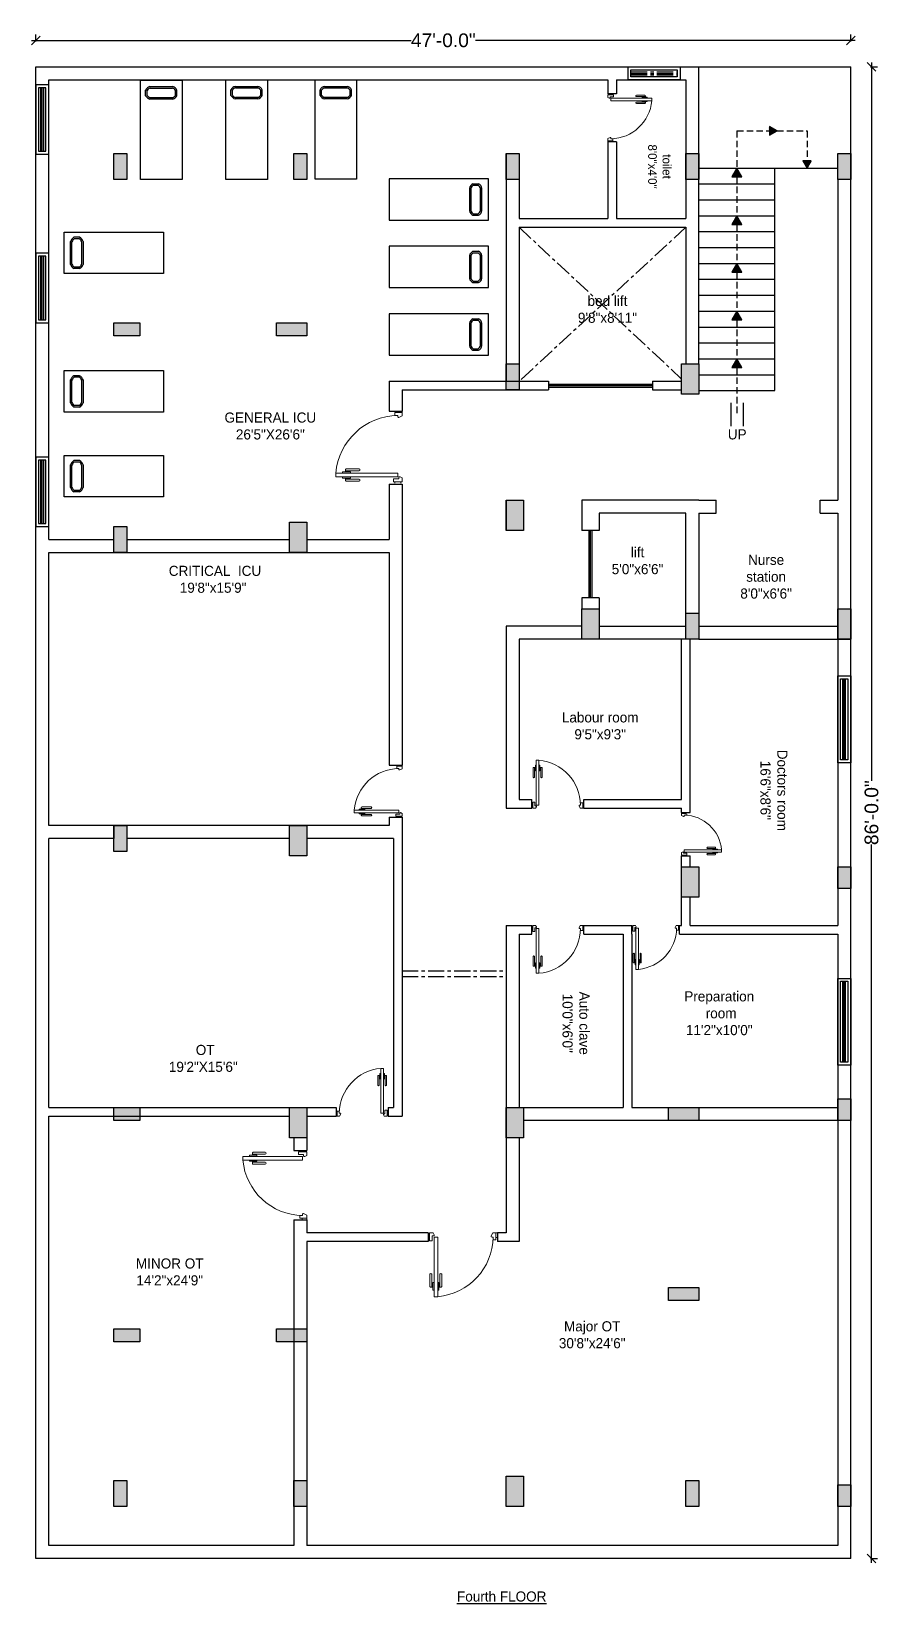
# Model space of a CAD drawing. Header units: inches. Extents: x 204954 to 440946, y -300749 to -143756.
# Drawn here: x 210505 to 211093, y -145062 to -143974 of the extents above; entities that cross this region are included whole.
import ezdxf

# ---------------------------------------------------------------- set-up
doc = ezdxf.new("R2010")
doc.units = ezdxf.units.IN
doc.header["$LTSCALE"] = 9
doc.header["$MEASUREMENT"] = 0
doc.linetypes.add('CENTER', pattern=[2, 1.25, -0.25, 0.25, -0.25])
doc.linetypes.add('DASHED', pattern=[0.75, 0.5, -0.25])
doc.layers.get('Defpoints').update_dxf_attribs({"lineweight": 0})
doc.layers.add('beam framing', color=91, linetype='Continuous')
for name, color, linetype, lineweight in [('COLUMNS', 1, 'Continuous', 30), ('PUERTAS', 40, 'Continuous', 15), ('PUERTAS MADERA', 37, 'Continuous', 13)]:
    doc.layers.add(name, color=color, linetype=linetype, lineweight=lineweight)
doc.layers.add('Hatch', color=7, linetype='Continuous', lineweight=15, true_color=0xa3a3a3)
doc.styles.add('outer', font='arial.ttf', dxfattribs={"height": 24})
doc.styles.add('SST1', font='arial.ttf', dxfattribs={"height": 9.5})
doc.dimstyles.new('DIMA-1', dxfattribs={"dimtxt": 9.5, "dimasz": 6, "dimexe": 4, "dimexo": 4, "dimgap": 0.25, "dimtad": 0, "dimdec": 1, "dimzin": 3, "dimdsep": 46, "dimlunit": 4, "dimtxsty": 'SST1', "dimblk1": 'OBLIQUE', "dimblk2": 'OBLIQUE', "dimsah": 1, "dimcen": 0, "dimdle": 3, "dimclrd": 3, "dimclre": 3, "dimclrt": 7, "dimadec": 0, "dimazin": 0, "dimtfac": 1, "dimtdec": 1, "dimtix": 1, "dimtmove": 2, "dimatfit": 3, "dimfxl": 4, "dimfxlon": 1, "dimtolj": 1, "dimtzin": 3, "dimarcsym": 0})

# ---------------------------------------------------------------- blocks, each defined once
blk = doc.blocks.new('A$C31806C9B')
at = {"layer": 'Hatch'}
blk.add_hatch(color=256, dxfattribs=at).paths.add_polyline_path([(0, -21), (0, 0), (-12, 0), (-12, -21)])
at = {"layer": 'COLUMNS'}
blk.add_lwpolyline([(-12, 0), (0, 0), (0, -21), (-12, -21)], close=True, dxfattribs=at)
blk = doc.blocks.new('A$C00142961')
at = {"layer": 'Hatch'}
blk.add_hatch(color=256, dxfattribs=at).paths.add_polyline_path([(9, 0), (0, 0), (0, -21), (9, -21)])
at = {"layer": 'COLUMNS'}
blk.add_lwpolyline([(0, 0), (9, 0), (9, -21), (0, -21)], close=True, dxfattribs=at)
blk = doc.blocks.new('A$C5E2070FF')
at = {"layer": 'Hatch'}
blk.add_hatch(color=256, dxfattribs=at).paths.add_polyline_path([(18, -9), (18, 0), (0, 0), (0, -9)])
at = {"layer": 'COLUMNS'}
blk.add_lwpolyline([(18, 0), (18, -9), (0, -9), (0, 0)], close=True, dxfattribs=at)
blk = doc.blocks.new('A$C5D5B4CD9')
at = {"layer": 'Hatch'}
blk.add_hatch(color=256, dxfattribs=at).paths.add_polyline_path([(-9, -15), (0, -15), (0, 0), (-9, 0)])
at = {"layer": 'COLUMNS'}
blk.add_lwpolyline([(0, -15), (-9, -15), (-9, 0), (0, 0)], close=True, dxfattribs=at)
blk = doc.blocks.new('_Oblique')
at = {"color": 0, "linetype": 'ByBlock', "lineweight": -2}
blk.add_line((-0.5, -0.5), (0.5, 0.5), dxfattribs=at)
blk = doc.blocks.new('*D18')
at = {"layer": 'beam framing', "color": 3, "lineweight": -2, "transparency": 16777216}
for p, q in [((210505.3, -143980.3), (210768, -143980.3)), ((210508.3, -143981.1), (210508.3, -143976.3)), ((211075.3, -143980.3), (210812.6, -143980.3)), ((211072.3, -143981.1), (211072.3, -143976.3))]:
    blk.add_line(p, q, dxfattribs=at)
at = {"layer": 'Defpoints', "color": 0, "transparency": 16777216}
for p in [(211072.3, -143980.3), (210508.3, -143998.6), (211072.3, -143998.6)]:
    blk.add_point(p, dxfattribs=at)
at = {"layer": 'beam framing', "color": 3, "lineweight": -2, "transparency": 16777216, "xscale": 6, "yscale": 6, "zscale": 6, "rotation": 180}
blk.add_blockref('_Oblique', (210508.3, -143980.3), dxfattribs=at)
at = {"layer": 'beam framing', "color": 3, "lineweight": -2, "transparency": 16777216, "xscale": 6, "yscale": 6, "zscale": 6}
blk.add_blockref('_Oblique', (211072.3, -143980.3), dxfattribs=at)
at = {"layer": 'beam framing', "color": 7, "transparency": 16777216, "insert": (210790.3, -143980.3), "char_height": 9.5, "attachment_point": 5, "style": 'SST1'}
blk.add_mtext('\\A1;47\'-0.0"', dxfattribs=at)
blk = doc.blocks.new('*D19')
at = {"layer": 'beam framing', "color": 3, "lineweight": -2, "transparency": 16777216}
for p, q in [((211086, -143998.6), (211090.7, -143998.6)), ((211086.7, -143995.6), (211086.7, -144492.5)), ((211086.7, -145033.6), (211086.7, -144536.7)), ((211086, -145030.6), (211090.7, -145030.6))]:
    blk.add_line(p, q, dxfattribs=at)
at = {"layer": 'Defpoints', "color": 0, "transparency": 16777216}
for p in [(211072.3, -143998.6), (211072.3, -145030.6), (211086.7, -145030.6)]:
    blk.add_point(p, dxfattribs=at)
at = {"layer": 'beam framing', "color": 3, "lineweight": -2, "transparency": 16777216, "xscale": 6, "yscale": 6, "zscale": 6}
for p, rotation in [((211086.7, -143998.6), 90), ((211086.7, -145030.6), 270)]:
    blk.add_blockref('_Oblique', p, dxfattribs=dict(at, rotation=rotation))
at = {"layer": 'beam framing', "color": 7, "transparency": 16777216, "insert": (211086.7, -144514.6), "char_height": 9.5, "attachment_point": 5, "rotation": 90, "style": 'SST1'}
blk.add_mtext('\\A1;86\'-0.0"', dxfattribs=at)
blk = doc.blocks.new('dgfgf')
at = {"layer": 'PUERTAS', "color": 253}
for p, q in [((-4.11, 20.44), (-3.69, 20.44)), ((-0.94, 20.44), (-1.35, 20.44))]:
    blk.add_line(p, q, dxfattribs=at)
for points in [[(-4.11, 21.16), (-4.11, 16.12, -1), (-4.83, 16.12), (-4.83, 20.8, -0.414214), (-4.47, 21.16), (-3.69, 21.16)], [(-0.94, 21.16), (-0.94, 16.12, 1), (-0.22, 16.12), (-0.22, 20.8, 0.414214), (-0.58, 21.16), (-1.35, 21.16)]]:
    blk.add_lwpolyline(points, format="xyb", dxfattribs=at)
for points in [[(-3.24, 22.24), (-3.69, 22.24), (-3.69, 19.36), (-3.24, 19.36)], [(-1.8, 22.24), (-1.35, 22.24), (-1.35, 19.36), (-1.8, 19.36)]]:
    blk.add_lwpolyline(points, dxfattribs=at)
at = {"layer": 'PUERTAS MADERA'}
for p, q in [((-3.24, 24.85), (-1.8, 24.85)), ((-3.24, 1.63), (-3.24, 24.85)), ((-1.8, 24.85), (-1.8, 1.63)), ((-25.92, 1.8), (-26.46, 1.8)), ((-25.92, 2.7), (-24.84, 2.7)), ((-25.92, 0), (-25.92, 2.7)), ((-24.84, 2.7), (-24.84, 1.63)), ((-24.84, 1.63), (-24.39, 1.63)), ((-24.66, 0), (-24.04, 1.18)), ((-1.8, 1.63), (-3.24, 1.63)), ((-1.5, 0), (-1.88, 0.73)), ((-1.08, 1.18), (-1.53, 1.18)), ((-1.5, 0), (0, 0)), ((-1.08, 3.15), (-1.08, 1.18)), ((0, 3.15), (-1.08, 3.15)), ((0, 0), (0, 3.15)), ((0, 2.7), (0.54, 2.7)), ((0, 0.45), (0.54, 0.45)), ((-25.92, 0), (-26.46, 0)), ((-24.66, 0), (-25.92, 0))]:
    blk.add_line(p, q, dxfattribs=at)
at = {"layer": 'PUERTAS MADERA', "color": 251}
blk.add_arc((-1.08, 1.18), 23.77, 95.22403, 178.92252, dxfattribs=at)
at = {"layer": 'PUERTAS MADERA'}
for centre, start, end in [((-24.39, 1.27), 345.06907, 90.00048), ((-1.53, 0.82), 90.00553, 194.93695)]:
    blk.add_arc(centre, 0.36, start, end, dxfattribs=at)

msp = doc.modelspace()

# ---------------------------------------------------------------- hatches: boundary and pattern name
at = {"layer": 'beam framing'}
h = msp.add_hatch(dxfattribs=at)
h.set_pattern_fill('ANSI31', color=1)
h.set_pattern_definition([(45, (4149.14697, -203.47422), (-0.08838834765, 0.08838834765), [])])
h.paths.add_polyline_path([(210993.52656, -144200.6061), (210990.02917, -144206.66374), (210997.02394, -144206.66374)])
h.paths.add_polyline_path([(210993.52656, -144167.6061), (210990.02917, -144173.66374), (210997.02394, -144173.66374)])
h.paths.add_polyline_path([(210993.52656, -144134.6061), (210990.02917, -144140.66374), (210997.02394, -144140.66374)])
h.paths.add_polyline_path([(210990.02917, -144107.66374), (210997.02394, -144107.66374), (210993.52656, -144101.6061)])
h.paths.add_polyline_path([(210997.02394, -144074.66374), (210993.52656, -144068.6061), (210990.02917, -144074.66374)])
h.paths.add_polyline_path([(211016.08525, -144045.96321), (211021.26912, -144042.9703), (211016.08525, -144039.97739)])
h.paths.add_polyline_path([(211039.22968, -144063.63481), (211042.09985, -144068.6061), (211044.97003, -144063.63481)])

# ---------------------------------------------------------------- linework, layer by layer
at = {"color": 6}
for p, q in [((210604.99564, -144018.33491), (210604.99564, -144014.92386)), ((210605.99564, -144018.60909), (210605.99564, -144014.64968)), ((210663.98868, -144018.16166), (210663.98868, -144014.75061)), ((210664.98868, -144018.43584), (210664.98868, -144014.47643)), ((210725.76146, -144018.13508), (210725.76146, -144014.72404)), ((210726.76146, -144018.40927), (210726.76146, -144014.44985)), ((210810.77351, -144079.54115), (210814.73292, -144079.54115)), ((210811.04769, -144080.54115), (210814.45874, -144080.54115)), ((210538.642, -144116.55493, 37.33206), (210534.68258, -144116.55493, 37.33206)), ((210538.36781, -144117.55493, 37.33206), (210534.95676, -144117.55493, 37.33206)), ((210810.77351, -144126.24098), (210814.73292, -144126.24098)), ((210811.04769, -144127.24098), (210814.45874, -144127.24098)), ((210810.77351, -144172.94081), (210814.73292, -144172.94081)), ((210811.04769, -144173.94081), (210814.45874, -144173.94081)), ((210538.642, -144212.30403, 37.33206), (210534.68258, -144212.30403, 37.33206)), ((210538.36781, -144213.30403, 37.33206), (210534.95676, -144213.30403, 37.33206)), ((210538.642, -144271.00385, 37.33206), (210534.68258, -144271.00385, 37.33206)), ((210538.36781, -144272.00385, 37.33206), (210534.95676, -144272.00385, 37.33206))]:
    msp.add_line(p, q, dxfattribs=at)
at = {"color": 2}
for points in [[(210580.86485, -144076.60609), (210580.86485, -144007.80593), (210609.56468, -144007.80593), (210609.56468, -144076.60609)], [(210639.85789, -144076.43284), (210639.85789, -144007.63268), (210668.55771, -144007.63268), (210668.55771, -144076.43284)], [(210701.63067, -144076.40626), (210701.63067, -144007.6061), (210730.3305, -144007.6061), (210730.3305, -144076.40626)], [(210752.77651, -144104.67194), (210821.57667, -144104.67194), (210821.57667, -144075.97212), (210752.77651, -144075.97212)], [(210752.77651, -144151.37177), (210821.57667, -144151.37177), (210821.57667, -144122.67194), (210752.77651, -144122.67194)], [(210752.77651, -144198.0716), (210821.57667, -144198.0716), (210821.57667, -144169.37177), (210752.77651, -144169.37177)]]:
    msp.add_lwpolyline(points, close=True, dxfattribs=at)
at = {"color": 6}
for points in [[(210587.25583, -144012.29287), (210603.0609, -144012.29287)], [(210587.40944, -144013.29287), (210602.90729, -144013.29287)], [(210646.24886, -144012.11961), (210662.05394, -144012.11961)], [(210646.40247, -144013.11961), (210661.90033, -144013.11961)], [(210708.02164, -144012.09304), (210723.82672, -144012.09304)], [(210708.17525, -144013.09304), (210723.67311, -144013.09304)], [(210584.32108, -144018.60909), (210584.32108, -144014.64968)], [(210585.32108, -144018.33491), (210585.32108, -144014.92386)], [(210603.0609, -144020.96591), (210587.25583, -144020.96591)], [(210602.90729, -144019.96591), (210587.40944, -144019.96591)], [(210643.31412, -144018.43584), (210643.31412, -144014.47643)], [(210644.31412, -144018.16166), (210644.31412, -144014.75061)], [(210662.05394, -144020.79266), (210646.24886, -144020.79266)], [(210661.90033, -144019.79266), (210646.40247, -144019.79266)], [(210705.0869, -144018.40927), (210705.0869, -144014.44985)], [(210706.0869, -144018.13508), (210706.0869, -144014.72404)], [(210723.82672, -144020.76608), (210708.02164, -144020.76608)], [(210723.67311, -144019.76608), (210708.17525, -144019.76608)], [(210808.41669, -144082.47589), (210808.41669, -144098.28097)], [(210809.41669, -144082.6295), (210809.41669, -144098.12736)], [(210816.08974, -144098.12736), (210816.08974, -144082.6295)], [(210817.08974, -144098.28097), (210817.08974, -144082.47589)], [(210810.77351, -144101.21571), (210814.73292, -144101.21571)], [(210811.04769, -144100.21571), (210814.45874, -144100.21571)], [(210808.41669, -144129.17572), (210808.41669, -144144.9808)], [(210809.41669, -144129.32933), (210809.41669, -144144.82719)], [(210816.08974, -144144.82719), (210816.08974, -144129.32933)], [(210817.08974, -144144.9808), (210817.08974, -144129.17572)], [(210810.77351, -144147.91554), (210814.73292, -144147.91554)], [(210811.04769, -144146.91554), (210814.45874, -144146.91554)], [(210808.41669, -144175.87555), (210808.41669, -144191.68062)], [(210809.41669, -144176.02916), (210809.41669, -144191.52701)], [(210816.08974, -144191.52701), (210816.08974, -144176.02916)], [(210817.08974, -144191.68062), (210817.08974, -144175.87555)], [(210810.77351, -144194.61537), (210814.73292, -144194.61537)], [(210811.04769, -144193.61537), (210814.45874, -144193.61537)]]:
    msp.add_lwpolyline(points, dxfattribs=at)
at = {"color": 2, "elevation": 37.33206}
for points in [[(210596.63899, -144141.68572), (210527.83883, -144141.68572), (210527.83883, -144112.98589), (210596.63899, -144112.98589)], [(210596.63899, -144237.43482), (210527.83883, -144237.43482), (210527.83883, -144208.73499), (210596.63899, -144208.73499)], [(210596.63899, -144296.13465), (210527.83883, -144296.13465), (210527.83883, -144267.43482), (210596.63899, -144267.43482)]]:
    msp.add_lwpolyline(points, close=True, dxfattribs=at)
at = {"color": 6, "elevation": 37.33206}
for points in [[(210532.32577, -144135.29475), (210532.32577, -144119.48967)], [(210533.32577, -144135.14114), (210533.32577, -144119.64328)], [(210539.99881, -144119.64328), (210539.99881, -144135.14114)], [(210540.99881, -144119.48967), (210540.99881, -144135.29475)], [(210538.642, -144138.22949), (210534.68258, -144138.22949)], [(210538.36781, -144137.22949), (210534.95676, -144137.22949)], [(210532.32577, -144231.04385), (210532.32577, -144215.23877)], [(210533.32577, -144230.89024), (210533.32577, -144215.39238)], [(210539.99881, -144215.39238), (210539.99881, -144230.89024)], [(210540.99881, -144215.23877), (210540.99881, -144231.04385)], [(210538.642, -144233.97859), (210534.68258, -144233.97859)], [(210538.36781, -144232.97859), (210534.95676, -144232.97859)], [(210532.32577, -144289.74367), (210532.32577, -144273.9386)], [(210533.32577, -144289.59006), (210533.32577, -144274.09221)], [(210539.99881, -144274.09221), (210539.99881, -144289.59006)], [(210540.99881, -144273.9386), (210540.99881, -144289.74367)], [(210538.642, -144292.67841), (210534.68258, -144292.67841)], [(210538.36781, -144291.67841), (210534.95676, -144291.67841)]]:
    msp.add_lwpolyline(points, dxfattribs=at)
at = {"color": 6}
for centre, radius, start, end in [((210588.67092, -144017.06056), 4.97327, 106.53136897, 151.00271529), ((210588.67092, -144017.06056), 3.97327, 108.51138115, 147.46814053), ((210601.64581, -144017.06056), 3.97327, 32.53185975, 71.48861885), ((210601.64581, -144017.06056), 4.97327, 28.99728471, 73.46863103), ((210647.66396, -144016.88731), 4.97327, 106.53136897, 151.00271529), ((210647.66396, -144016.88731), 3.97327, 108.51138115, 147.46814053), ((210660.63884, -144016.88731), 3.97327, 32.53185975, 71.48861885), ((210660.63884, -144016.88731), 4.97327, 28.99728471, 73.46863103), ((210709.43674, -144016.86074), 4.97327, 106.53136897, 151.00271529), ((210709.43674, -144016.86074), 3.97327, 108.51138115, 147.46814053), ((210722.41162, -144016.86074), 3.97327, 32.53185975, 71.48861885), ((210722.41162, -144016.86074), 4.97327, 28.99728471, 73.46863103), ((210588.67092, -144016.19821), 4.97327, 208.99728471, 253.46863103), ((210588.67092, -144016.19821), 3.97327, 212.53185947, 251.48861885), ((210601.64581, -144016.19821), 3.97327, 288.51138115, 327.46814025), ((210601.64581, -144016.19821), 4.97327, 286.53136897, 331.00271529), ((210647.66396, -144016.02496), 4.97327, 208.99728471, 253.46863103), ((210647.66396, -144016.02496), 3.97327, 212.53185947, 251.48861885), ((210660.63884, -144016.02496), 3.97327, 288.51138115, 327.46814025), ((210660.63884, -144016.02496), 4.97327, 286.53136897, 331.00271529), ((210709.43674, -144015.99838), 4.97327, 208.99728471, 253.46863103), ((210709.43674, -144015.99838), 3.97327, 212.53185947, 251.48861885), ((210722.41162, -144015.99838), 3.97327, 288.51138115, 327.46814025), ((210722.41162, -144015.99838), 4.97327, 286.53136897, 331.00271529), ((210813.18439, -144083.89099), 4.97327, 118.99728471, 163.46863103), ((210812.32204, -144083.89099), 4.97327, 16.53136897, 61.00271529), ((210813.18439, -144083.89099), 3.97327, 122.53185975, 161.48861885), ((210812.32204, -144083.89099), 3.97327, 18.51138115, 57.46814025), ((210813.18439, -144096.86587), 4.97327, 196.53136897, 241.00271529), ((210813.18439, -144096.86587), 3.97327, 198.51138115, 237.46814053), ((210812.32204, -144096.86587), 3.97327, 302.53185947, 341.48861885), ((210812.32204, -144096.86587), 4.97327, 298.99728471, 343.46863103), ((210537.09347, -144120.90477, 37.33206), 4.97327, 118.99728471, 163.46863103), ((210537.09347, -144120.90477, 37.33206), 3.97327, 122.53185975, 161.48861885), ((210536.23111, -144120.90477, 37.33206), 3.97327, 18.51138115, 57.46814025), ((210536.23111, -144120.90477, 37.33206), 4.97327, 16.53136897, 61.00271529), ((210813.18439, -144130.59082), 4.97327, 118.99728471, 163.46863103), ((210813.18439, -144130.59082), 3.97327, 122.53185975, 161.48861885), ((210812.32204, -144130.59082), 3.97327, 18.51138115, 57.46814025), ((210812.32204, -144130.59082), 4.97327, 16.53136897, 61.00271529), ((210537.09347, -144133.87965, 37.33206), 4.97327, 196.53136897, 241.00271529), ((210537.09347, -144133.87965, 37.33206), 3.97327, 198.51138115, 237.46814053), ((210536.23111, -144133.87965, 37.33206), 3.97327, 302.53185947, 341.48861885), ((210536.23111, -144133.87965, 37.33206), 4.97327, 298.99728471, 343.46863103), ((210813.18439, -144143.5657), 3.97327, 198.51138115, 237.46814053), ((210812.32204, -144143.5657), 3.97327, 302.53185947, 341.48861885), ((210813.18439, -144143.5657), 4.97327, 196.53136897, 241.00271529), ((210812.32204, -144143.5657), 4.97327, 298.99728471, 343.46863103), ((210813.18439, -144177.29064), 4.97327, 118.99728471, 163.46863103), ((210813.18439, -144177.29064), 3.97327, 122.53185975, 161.48861885), ((210812.32204, -144177.29064), 3.97327, 18.51138115, 57.46814025), ((210812.32204, -144177.29064), 4.97327, 16.53136897, 61.00271529), ((210813.18439, -144190.26553), 4.97327, 196.53136897, 241.00271529), ((210813.18439, -144190.26553), 3.97327, 198.51138115, 237.46814053), ((210812.32204, -144190.26553), 3.97327, 302.53185947, 341.48861885), ((210812.32204, -144190.26553), 4.97327, 298.99728471, 343.46863103), ((210537.09347, -144216.65387, 37.33206), 4.97327, 118.99728471, 163.46863103), ((210537.09347, -144216.65387, 37.33206), 3.97327, 122.53185975, 161.48861885), ((210536.23111, -144216.65387, 37.33206), 3.97327, 18.51138115, 57.46814025), ((210536.23111, -144216.65387, 37.33206), 4.97327, 16.53136897, 61.00271529), ((210537.09347, -144229.62875, 37.33206), 4.97327, 196.53136897, 241.00271529), ((210537.09347, -144229.62875, 37.33206), 3.97327, 198.51138115, 237.46814053), ((210536.23111, -144229.62875, 37.33206), 3.97327, 302.53185947, 341.48861885), ((210536.23111, -144229.62875, 37.33206), 4.97327, 298.99728471, 343.46863103), ((210537.09347, -144275.35369, 37.33206), 4.97327, 118.99728471, 163.46863103), ((210537.09347, -144275.35369, 37.33206), 3.97327, 122.53185975, 161.48861885), ((210536.23111, -144275.35369, 37.33206), 3.97327, 18.51138115, 57.46814025), ((210536.23111, -144275.35369, 37.33206), 4.97327, 16.53136897, 61.00271529), ((210537.09347, -144288.32858, 37.33206), 4.97327, 196.53136897, 241.00271529), ((210537.09347, -144288.32858, 37.33206), 3.97327, 198.51138115, 237.46814053), ((210536.23111, -144288.32858, 37.33206), 3.97327, 302.53185947, 341.48861885), ((210536.23111, -144288.32858, 37.33206), 4.97327, 298.99728471, 343.46863103)]:
    msp.add_arc(centre, radius, start, end, dxfattribs=at)
at = {"layer": 'beam framing', "color": 1}
for p, q in [((210508.27654, -143998.6061), (211072.27652, -143998.6061)), ((210508.27654, -144175.60609), (210508.27654, -143998.6061)), ((210967.27659, -144204.10617), (210967.27656, -143998.6061)), ((211072.27652, -145030.6061), (211072.27652, -143998.6061)), ((210517.27654, -144007.6061), (210904.27656, -144007.6061)), ((210517.27654, -144325.6061), (210517.27654, -144007.6061)), ((210904.27656, -144007.6061), (210904.27656, -144017.38146)), ((210910.27656, -144007.6061), (210958.27656, -144007.6061)), ((210910.27656, -144007.6061), (210910.27656, -144017.38146)), ((210958.27656, -144007.6061), (210958.27656, -144103.60609)), ((210910.27656, -144017.38146), (210904.27656, -144017.38146)), ((210904.27656, -144050.38146), (210904.27656, -144103.60609)), ((210910.27656, -144050.38146), (210904.27656, -144050.38146)), ((210910.27656, -144050.38146), (210910.27656, -144103.60609)), ((210833.77656, -144058.60609), (210833.77656, -144103.60609)), ((210842.77653, -144058.60609), (210842.77653, -144103.60609)), ((211019.77654, -144222.6061), (211019.77654, -144068.6061)), ((211063.27652, -144076.60609), (211063.27652, -144298.46969)), ((210833.77653, -144103.60609), (210833.77653, -144216.10609)), ((210842.77653, -144103.60609), (210904.27656, -144103.60609)), ((210842.77653, -144109.60609), (210958.27656, -144109.60609)), ((210842.77653, -144109.60609), (210842.77653, -144216.10609)), ((210910.27656, -144103.60609), (210958.27656, -144103.60609)), ((210958.27656, -144109.60609), (210958.27656, -144204.10617)), ((210508.27654, -145030.6061), (210508.27654, -144175.60609)), ((210752.77651, -144216.10609), (210752.77652, -144236.73108)), ((210752.77651, -144216.10609), (210863.02656, -144216.10609)), ((210863.02656, -144216.10609), (210863.02656, -144222.10609)), ((210935.02656, -144216.10609), (210955.27659, -144216.10609)), ((210935.02656, -144216.10609), (210935.02656, -144222.10609)), ((210761.77652, -144222.10609), (210761.77652, -144236.73108)), ((210761.77652, -144222.10609), (210863.02656, -144222.10609)), ((210935.02656, -144222.10609), (210955.27659, -144222.10609)), ((210752.77652, -144236.73108), (210761.77652, -144236.73108)), ((210752.77652, -144287.35608), (210761.77652, -144287.35607)), ((210752.77652, -144287.35608), (210752.77653, -144325.60618)), ((210761.77652, -144287.35607), (210761.77655, -144481.8081)), ((210833.77656, -144298.46965), (210833.77656, -144319.46965)), ((210886.27655, -144298.46967), (210886.27654, -144319.46965)), ((210967.27656, -144298.46969), (210886.27655, -144298.46967)), ((210958.27655, -144307.46969), (210898.27654, -144307.46968)), ((210898.27654, -144307.46968), (210898.27654, -144319.46965)), ((210958.27652, -144376.46968), (210958.27655, -144307.46969)), ((210967.27656, -144298.46969), (210979.23554, -144298.46969)), ((210967.27656, -144307.46969), (210967.27656, -144394.46968)), ((210967.27656, -144307.46969), (210979.23554, -144307.46969)), ((210979.23554, -144307.46969), (210979.23554, -144298.46969)), ((211051.19394, -144298.46969), (211063.27652, -144298.46969)), ((211051.19394, -144307.46969), (211051.19394, -144298.46969)), ((211051.19394, -144307.46969), (211063.27652, -144307.46969)), ((211063.27652, -144307.46969), (211063.27652, -144592.60609)), ((210517.27654, -144325.6061), (210562.27656, -144325.60612)), ((210571.27656, -144325.60612), (210683.7765, -144325.60616)), ((210695.7765, -144325.60616), (210752.77653, -144325.60618)), ((210898.27654, -144319.46965), (210886.27654, -144319.46965)), ((210517.27654, -144334.6061), (210752.77653, -144334.60618)), ((210517.27654, -144523.46963), (210517.27654, -144334.6061)), ((210752.77653, -144334.60618), (210752.77655, -144481.80811)), ((210886.27654, -144365.87424), (210886.27653, -144373.46967)), ((210898.27652, -144365.87424), (210886.27654, -144365.87424)), ((210898.27652, -144365.87424), (210898.27652, -144373.46967)), ((210833.77655, -144385.46969), (210833.77655, -144399.36489)), ((210886.27653, -144385.46969), (210833.77655, -144385.46969)), ((210833.77655, -144385.46969), (210833.77655, -144511.46969)), ((210842.77655, -144394.46966), (210842.77655, -144399.36489)), ((210967.27656, -144394.46968), (210842.77655, -144394.46966)), ((210842.77655, -144394.46966), (210842.77655, -144505.46969)), ((210898.27652, -144385.46969), (210958.27652, -144385.46969)), ((210955.27656, -144505.46969), (210955.27656, -144394.46969)), ((210961.27656, -144514.46969), (210961.27656, -144394.46969)), ((210967.27656, -144385.46968), (211063.27656, -144385.46968)), ((210967.27656, -144394.46968), (211072.27656, -144394.46968)), ((210752.77655, -144481.80811), (210761.77655, -144481.8081)), ((210833.77655, -144511.46969), (210851.49701, -144511.46969)), ((210842.77655, -144505.46969), (210851.49701, -144505.46969)), ((210851.49701, -144511.46969), (210851.49701, -144505.46969)), ((210887.49701, -144505.46969), (210955.27656, -144505.46969)), ((210887.49701, -144511.46969), (210887.49701, -144505.46969)), ((210887.49701, -144511.46969), (210955.27656, -144511.46969)), ((210955.27656, -144514.46969), (210955.27656, -144511.46969)), ((210955.27656, -144514.46969), (210961.27656, -144514.46969)), ((210752.77656, -144523.46963), (210517.27654, -144523.46963)), ((210752.77656, -144517.80811), (210761.77656, -144517.8081)), ((210752.77656, -144517.80811), (210752.77656, -144523.46963)), ((210761.77656, -144517.8081), (210761.77656, -144523.46963)), ((210761.77656, -144523.46963), (210761.77656, -144523.46963)), ((210761.77656, -144523.46963), (210761.77656, -144724.60609)), ((210517.27654, -144718.60609), (210517.27654, -144532.46963)), ((210562.27656, -144532.46963), (210517.27654, -144532.46963)), ((210683.77658, -144532.46963), (210571.27658, -144532.46963)), ((210755.77656, -144532.46963), (210695.77658, -144532.46963)), ((210755.77656, -144532.46963), (210755.77656, -144718.60609)), ((210955.27656, -144592.60609), (210955.27656, -144544.46969)), ((210955.27656, -144544.46969), (210961.27656, -144544.46969)), ((210961.27656, -144551.96966), (210961.27656, -144544.46969)), ((210961.27656, -144592.60609), (210961.27656, -144572.96966)), ((210833.77654, -144592.60609), (210833.77653, -144718.60609)), ((210833.77653, -144592.60609), (210851.49701, -144592.60609)), ((210842.77654, -144598.60609), (210842.77653, -144718.60609)), ((210842.77654, -144598.60609), (210851.49701, -144598.60609)), ((210851.49701, -144598.60609), (210851.49701, -144592.60609)), ((210887.49701, -144592.60609), (210920.77654, -144592.60609)), ((210887.49701, -144598.60609), (210887.49701, -144592.60609)), ((210887.49701, -144598.60609), (210914.77654, -144598.60609)), ((210914.77654, -144598.60609), (210914.77653, -144718.60609)), ((210920.77654, -144598.60609), (210920.77653, -144718.60609)), ((210920.77654, -144598.60609), (210920.77654, -144592.60609)), ((210953.77654, -144592.60609), (210955.27656, -144592.60609)), ((210953.77654, -144598.60609), (210953.77654, -144592.60609)), ((210953.77654, -144598.60609), (211063.27652, -144598.60609)), ((210961.27656, -144592.60609), (211063.27652, -144592.60609)), ((211063.27652, -144598.60609), (211063.27652, -145021.6061)), ((210833.77653, -144706.16764), (210833.77655, -144805.31579)), ((210842.77653, -144706.16764), (210842.77653, -144718.60609)), ((210517.27654, -144718.60609), (210716.13362, -144718.60609)), ((210716.13362, -144718.60609), (210716.13362, -144724.60609)), ((210752.13362, -144718.60609), (210755.77656, -144718.60609)), ((210752.13362, -144718.60609), (210752.13362, -144724.60609)), ((210833.77653, -144718.60609), (210914.77653, -144718.60609)), ((210920.77653, -144718.60609), (211063.27652, -144718.60609)), ((210517.27654, -145021.6061), (210517.27654, -144724.60609)), ((210517.27654, -144724.60609), (210683.77657, -144724.60609)), ((210695.77657, -144724.60609), (210716.13362, -144724.60609)), ((210752.13362, -144724.60609), (210761.77656, -144724.60609)), ((211072.27653, -144727.60609), (210845.77653, -144727.60609)), ((210686.77657, -144739.60609), (210686.77657, -144748.20005)), ((210695.77657, -144739.60609), (210695.77657, -144748.20005)), ((210842.77653, -144739.60609), (210842.77652, -144811.31579)), ((210686.77657, -144748.20005), (210695.77657, -144748.20005)), ((210686.77657, -144796.20005), (210686.77657, -145021.6061)), ((210686.77657, -144796.20005), (210695.77657, -144796.20005)), ((210695.77657, -144796.20005), (210695.77657, -144805.31579)), ((210779.73324, -144805.31579), (210695.77657, -144805.31579)), ((210779.73324, -144805.31579), (210779.73324, -144811.31579)), ((210833.77655, -144805.31579), (210827.73324, -144805.31579)), ((210827.73324, -144805.31579), (210827.73324, -144811.31579)), ((210695.77657, -144811.31579), (210695.77657, -145021.6061)), ((210779.73324, -144811.31579), (210695.77657, -144811.31579)), ((210842.77652, -144811.31579), (210827.73324, -144811.31579)), ((210686.77657, -145021.6061), (210517.27654, -145021.6061)), ((211063.27652, -145021.6061), (210695.77657, -145021.6061)), ((211072.27652, -145030.6061), (210508.27654, -145030.6061))]:
    msp.add_line(p, q, dxfattribs=at)
at = {"layer": 'beam framing', "color": 6, "linetype": 'CENTER'}
for p, q in [((210920.18981, -144002.1061), (210952.18981, -144002.1061)), ((210920.18981, -144003.1061), (210952.18981, -144003.1061)), ((210920.18981, -144004.1061), (210952.18981, -144004.1061))]:
    msp.add_line(p, q, dxfattribs=at)
at = {"layer": 'beam framing', "color": 4}
for p, q in [((210511.77654, -144057.01429), (210511.77654, -144013.01429)), ((210512.77654, -144057.01429), (210512.77654, -144013.01429)), ((210513.77654, -144057.01429), (210513.77654, -144013.01429)), ((210511.77654, -144173.60609), (210511.77654, -144129.60609)), ((210512.77654, -144173.60609), (210512.77654, -144129.60609)), ((210513.77654, -144173.60609), (210513.77654, -144129.60609)), ((210863.02656, -144218.10609), (210935.02656, -144218.10609)), ((210863.02656, -144219.10609), (210935.02656, -144219.10609)), ((210863.02656, -144220.10609), (210935.02656, -144220.10609)), ((210511.77654, -144314.60609), (210511.77654, -144270.60609)), ((210512.77654, -144314.60609), (210512.77654, -144270.60609)), ((210513.77654, -144314.60609), (210513.77654, -144270.60609)), ((210891.27653, -144365.87424), (210891.27654, -144319.46965)), ((210892.27653, -144365.87424), (210892.27654, -144319.46965)), ((210893.27653, -144365.87424), (210893.27654, -144319.46965)), ((211066.77652, -144478.03789), (211066.77652, -144422.03789)), ((211067.77652, -144478.03789), (211067.77652, -144422.03789)), ((211068.77652, -144478.03789), (211068.77652, -144422.03789)), ((211066.77652, -144687.244), (211066.77652, -144631.244)), ((211067.77652, -144687.244), (211067.77652, -144631.244)), ((211068.77652, -144687.244), (211068.77652, -144631.244))]:
    msp.add_line(p, q, dxfattribs=at)
at = {"layer": 'beam framing', "color": 2, "linetype": 'DASHED'}
for p, q in [((210993.52656, -144042.9703), (210993.52656, -144068.6061)), ((210993.52656, -144042.9703), (211016.08525, -144042.9703)), ((211021.26912, -144042.9703), (211042.09985, -144042.9703)), ((211042.09985, -144042.9703), (211042.09985, -144063.63481)), ((210993.52656, -144074.66374), (210993.52656, -144101.6061)), ((210993.52656, -144107.66374), (210993.52656, -144134.6061)), ((210993.52656, -144140.66374), (210993.52656, -144167.6061)), ((210993.52656, -144173.66374), (210993.52656, -144200.6061)), ((210993.52656, -144206.66374), (210993.52656, -144239.95729))]:
    msp.add_line(p, q, dxfattribs=at)
at = {"layer": 'beam framing', "color": 8, "linetype": 'DASHED', "lineweight": 25, "ltscale": 18}
msp.add_line((210967.27649, -144058.60607), (210967.27656, -144058.6062), dxfattribs=at)
at = {"layer": 'beam framing', "ltscale": 18}
for p, q in [((210967.27657, -144068.6061), (211063.27653, -144068.6061)), ((210967.27657, -144079.6061), (211019.77654, -144079.6061)), ((210967.27657, -144090.6061), (211019.77654, -144090.6061)), ((210967.27657, -144101.6061), (211019.77654, -144101.6061)), ((210967.27657, -144112.6061), (211019.77654, -144112.6061)), ((210967.27657, -144123.6061), (211019.77654, -144123.6061)), ((210967.27657, -144134.6061), (211019.77654, -144134.6061)), ((210967.27657, -144145.6061), (211019.77654, -144145.6061)), ((210967.27657, -144156.6061), (211019.77654, -144156.6061)), ((210967.27657, -144167.6061), (211019.77654, -144167.6061)), ((210967.27657, -144178.6061), (211019.77654, -144178.6061)), ((210967.27657, -144189.6061), (211019.77654, -144189.6061)), ((210967.27657, -144200.6061), (211019.77654, -144200.6061)), ((210967.27657, -144211.6061), (211019.77654, -144211.6061)), ((210967.27657, -144222.6061), (211019.77654, -144222.6061))]:
    msp.add_line(p, q, dxfattribs=at)
at = {"layer": 'beam framing', "color": 1, "linetype": 'CENTER'}
for p, q in [((210842.77653, -144109.60609), (210955.27659, -144214.60617)), ((210958.27656, -144109.60609), (210842.77653, -144216.10609))]:
    msp.add_line(p, q, dxfattribs=at)
at = {"layer": 'beam framing', "color": 6}
for p, q in [((210989.2964, -144231.14104), (210989.2964, -144247.16456)), ((210997.75672, -144231.14104), (210997.75672, -144247.16456))]:
    msp.add_line(p, q, dxfattribs=at)
at = {"layer": 'beam framing', "color": 71, "linetype": 'DASHED', "lineweight": 25, "ltscale": 18}
msp.add_line((210562.27656, -144523.46967), (210562.27656, -144532.46963), dxfattribs=at)
at = {"layer": 'beam framing', "color": 4, "linetype": 'CENTER'}
for p, q in [((210761.77656, -144624.03786), (210833.77654, -144624.03787)), ((210761.77656, -144628.03786), (210833.77654, -144628.03787))]:
    msp.add_line(p, q, dxfattribs=at)
at = {"layer": 'beam framing', "color": 5}
for points in [[(210918.18981, -143998.6061), (210954.18981, -143998.6061), (210954.18981, -144007.6061), (210918.18981, -144007.6061)], [(210920.18981, -144000.6061), (210952.18981, -144000.6061), (210952.18981, -144005.6061), (210920.18981, -144005.6061)], [(210508.27654, -144059.01429), (210517.27654, -144059.01429), (210517.27654, -144011.01429), (210508.27654, -144011.01429)], [(210510.27654, -144057.01429), (210515.27654, -144057.01429), (210515.27654, -144013.01429), (210510.27654, -144013.01429)], [(210508.27654, -144175.60609), (210517.27654, -144175.60609), (210517.27654, -144127.60609), (210508.27654, -144127.60609)], [(210510.27654, -144173.60609), (210515.27654, -144173.60609), (210515.27654, -144129.60609), (210510.27654, -144129.60609)], [(210508.27654, -144316.60609), (210517.27654, -144316.60609), (210517.27654, -144268.60609), (210508.27654, -144268.60609)], [(210510.27654, -144314.60609), (210515.27654, -144314.60609), (210515.27654, -144270.60609), (210510.27654, -144270.60609)], [(211072.27652, -144480.03789), (211063.27652, -144480.03789), (211063.27652, -144420.03789), (211072.27652, -144420.03789)], [(211070.27652, -144478.03789), (211065.27652, -144478.03789), (211065.27652, -144422.03789), (211070.27652, -144422.03789)], [(211072.27652, -144689.244), (211063.27652, -144689.244), (211063.27652, -144629.244), (211072.27652, -144629.244)], [(211070.27652, -144687.244), (211065.27652, -144687.244), (211065.27652, -144631.244), (211070.27652, -144631.244)]]:
    msp.add_lwpolyline(points, close=True, dxfattribs=at)
at = {"layer": 'beam framing', "color": 1}
for points in [[(211021.26912, -144042.9703), (211016.08525, -144039.97739), (211016.08525, -144045.96321)], [(210993.52656, -144068.6061), (210990.02917, -144074.66374), (210997.02394, -144074.66374)], [(211042.09985, -144068.6061), (211044.97003, -144063.63481), (211039.22968, -144063.63481)], [(210993.52656, -144101.6061), (210990.02917, -144107.66374), (210997.02394, -144107.66374)], [(210993.52656, -144134.6061), (210990.02917, -144140.66374), (210997.02394, -144140.66374)], [(210993.52656, -144167.6061), (210990.02917, -144173.66374), (210997.02394, -144173.66374)], [(210993.52656, -144200.6061), (210990.02917, -144206.66374), (210997.02394, -144206.66374)]]:
    msp.add_lwpolyline(points, close=True, dxfattribs=at)

# ---------------------------------------------------------------- block references
for p, xscale, yscale, zscale, rotation in [((210904.28154, -144018.04607), -1.222051851422816, 1.222051851422816, 1.222051851422816, 270), ((210761.76903, -144285.63127), -1.84807881686303, 1.84807881686303, 1.84807881686303, 90), ((210761.77114, -144517.08308), -1.33314745189234, 1.33314745189234, 1.33314745189234, 90), ((210955.28106, -144543.89314), 1.112000518474646, 1.112000518474646, 1.112000518474646, 270), ((210852.22203, -144592.61148), 1.33314745189234, 1.33314745189234, 1.33314745189234, 180), ((210921.44115, -144592.61103), 1.222051851421162, 1.222051851421162, 1.222051851421162, 180), ((210695.76938, -144749.18769), 1.776738525177503, 1.776738525177503, 1.776738525177503, 90), ((210780.69994, -144805.32297), 1.777529965705035, 1.777529965705035, 1.777529965705035, 180)]:
    msp.add_blockref('dgfgf', p, dxfattribs=dict(xscale=xscale, yscale=yscale, zscale=zscale, rotation=rotation))
for p, xscale, yscale, zscale in [((210852.22203, -144511.4643), -1.33314745189234, 1.33314745189234, 1.33314745189234), ((210751.40859, -144724.6007), 1.333147474278849, 1.333147474278849, 1.333147474278849)]:
    msp.add_blockref('dgfgf', p, dxfattribs=dict(xscale=xscale, yscale=yscale, zscale=zscale))
at = {"layer": 'beam framing'}
for name, p, rotation in [('A$C5E2070FF', (210571.27656, -144058.60609), 270), ('A$C5E2070FF', (210695.77656, -144058.60609), 270), ('A$C5E2070FF', (210842.77656, -144058.60609), 270), ('A$C5E2070FF', (210967.27656, -144058.60609), 270), ('A$C5E2070FF', (211072.27653, -144058.60609), 270), ('A$C00142961', (210695.77656, -144175.60609), 270), ('A$C5E2070FF', (210842.77653, -144204.10609), 270), ('A$C5E2070FF', (210571.27656, -144316.60609), 270), ('A$C5E2070FF', (210967.27656, -144376.46968), 270), ('A$C00142961', (211072.27656, -144394.46968), 180), ('A$C5E2070FF', (210571.27658, -144523.46966), 270), ('A$C00142961', (210967.27656, -144718.60609), 270), ('A$C00142961', (210967.27656, -144843.10609), 270), ('A$C00142961', (210695.77656, -144871.60609), 270), ('A$C5E2070FF', (210571.27656, -144976.60609), 270), ('A$C5E2070FF', (210695.77653, -144976.60609), 270), ('A$C5E2070FF', (210967.27656, -144976.60609), 270)]:
    msp.add_blockref(name, p, dxfattribs=dict(at, rotation=rotation))
for name, p in [('A$C5E2070FF', (210562.27656, -144175.60609)), ('A$C31806C9B', (210967.27659, -144204.10617)), ('A$C31806C9B', (210845.77656, -144298.46965)), ('A$C31806C9B', (210695.7765, -144313.60619)), ('A$C31806C9B', (210898.27653, -144373.46966)), ('A$C31806C9B', (210695.77658, -144523.4696)), ('A$C31806C9B', (210967.27656, -144551.96966)), ('A$C5D5B4CD9', (211072.27659, -144551.96966)), ('A$C5E2070FF', (210562.27656, -144718.60609)), ('A$C31806C9B', (210695.77657, -144718.60609)), ('A$C31806C9B', (210845.77653, -144718.60609)), ('A$C5D5B4CD9', (211072.27653, -144712.60609)), ('A$C5E2070FF', (210562.27656, -144871.60609)), ('A$C31806C9B', (210845.77656, -144973.60607)), ('A$C5D5B4CD9', (211072.27653, -144979.60607))]:
    msp.add_blockref(name, p, dxfattribs=at)

# ---------------------------------------------------------------- texts
at = {"color": 7, "lineweight": 30, "ltscale": 16, "insert": (210940.03976, -144067.60143), "char_height": 6, "attachment_point": 5, "rotation": 269.99999802, "style": 'outer'}
msp.add_mtext('\\A1;{\\fBankGothic Lt BT|b0|i0|c0|p34;\\C256;toilet\\P8\'0"x4\'0"}', dxfattribs=at)
at = {"color": 7, "lineweight": 30, "ltscale": 16, "char_height": 7, "attachment_point": 5, "style": 'outer'}
for s, insert in [('\\A1;{\\fBankGothic Lt BT|b0|i0|c0|p34;\\C256;bed lift\\P9\'8"x8\'11"}', (210903.9466, -144166.41554)), ('\\A1;{\\fBankGothic Lt BT|b0|i0|c0|p34;\\C256;GENERAL ICU\\P26\'5"X26\'6"  }', (210670.62463, -144247.12254)), ('\\A1;{\\fBankGothic Lt BT|b0|i0|c0|p34;\\C256;UP}', (210993.70447, -144252.90865)), ('\\A1;{\\fBankGothic Lt BT|b0|i0|c0|p34;\\C256;lift\\P5\'0"x6\'6"}', (210924.74518, -144340.31218)), ('\\A1;{\\fBankGothic Lt BT|b0|i0|c0|p34;\\C256;Nurse \\Pstation\\P8\'0"x6\'6"}', (211013.72053, -144351.37215)), ('\\A1;{\\fBankGothic Lt BT|b0|i0|c0|p34;\\C256; CRITICAL  ICU\\P19\'8"x15\'9"  }', (210631.01813, -144353.17388)), ('\\A1;{\\fBankGothic Lt BT|b0|i0|c0|p34;\\C256;Labour room\\P9\'5"x9\'3"}', (210898.89591, -144454.55441)), ('\\A1;{\\fBankGothic Lt BT|b0|i0|c0|p34;\\C256;Preparation\\P room  \\P11\'2"x10\'0"}', (210981.28962, -144653.39197)), ('\\A1;{\\fBankGothic Lt BT|b0|i0|c0|p34;\\C256; OT\\P19\'2"X15\'6"}', (210624.21549, -144684.63002)), ('\\A1;{\\fBankGothic Lt BT|b0|i0|c0|p34;\\C256;MINOR OT\\P14\'2"x24\'9"}', (210600.99058, -144832.35959)), ('\\A1;{\\fBankGothic Lt BT|b0|i0|c0|p34;\\C256;Major OT\\P30\'8"x24\'6"}', (210893.35767, -144875.82555)), ('\\A1;{\\fBankGothic Lt BT|b0|i0|c0|p34;\\L\\C256;Fourth FLOOR}', (210830.74037, -145056.90273))]:
    msp.add_mtext(s, dxfattribs=dict(at, insert=insert))
at = {"color": 7, "lineweight": 30, "ltscale": 16, "char_height": 7, "attachment_point": 5, "rotation": 270, "style": 'outer'}
for s, insert, width in [('\\A1;{\\fBankGothic Lt BT|b0|i0|c0|p34;\\C256;Doctors room \\P16\'6"x8\'6"}', (211019.10158, -144499.1445), 312.9854047), ('\\A1;{\\fBankGothic Lt BT|b0|i0|c0|p34;\\C256;Auto clave\\P10\'0"x6\'0"}', (210882.11583, -144660.28167), 95.8449819)]:
    msp.add_mtext(s, dxfattribs=dict(at, insert=insert, width=width))

# ---------------------------------------------------------------- dimensions: what is measured, and where the dimension line sits
at = {"layer": 'beam framing', "color": 1}
dim = msp.add_linear_dim(base=(211072.27652, -143980.34774), p1=(210508.27654, -143998.6061), p2=(211072.27652, -143998.6061), dimstyle='DIMA-1', override={"dimlunit": 3, "dimfxl": 0.75, "dimarcsym": 1}, dxfattribs=at)
dim.commit()
dim.dimension.update_dxf_attribs({"geometry": '*D18', "text_midpoint": (210790.27653, -143980.34774)})
dim = msp.add_linear_dim(base=(211086.70133, -145030.6061), p1=(211072.27652, -143998.6061), p2=(211072.27652, -145030.6061), angle=90, dimstyle='DIMA-1', override={"dimlunit": 3, "dimfxl": 0.75, "dimarcsym": 1}, dxfattribs=at)
dim.commit()
dim.dimension.update_dxf_attribs({"geometry": '*D19', "text_midpoint": (211086.70133, -144514.6061)})

doc.saveas('drawing.dxf')
